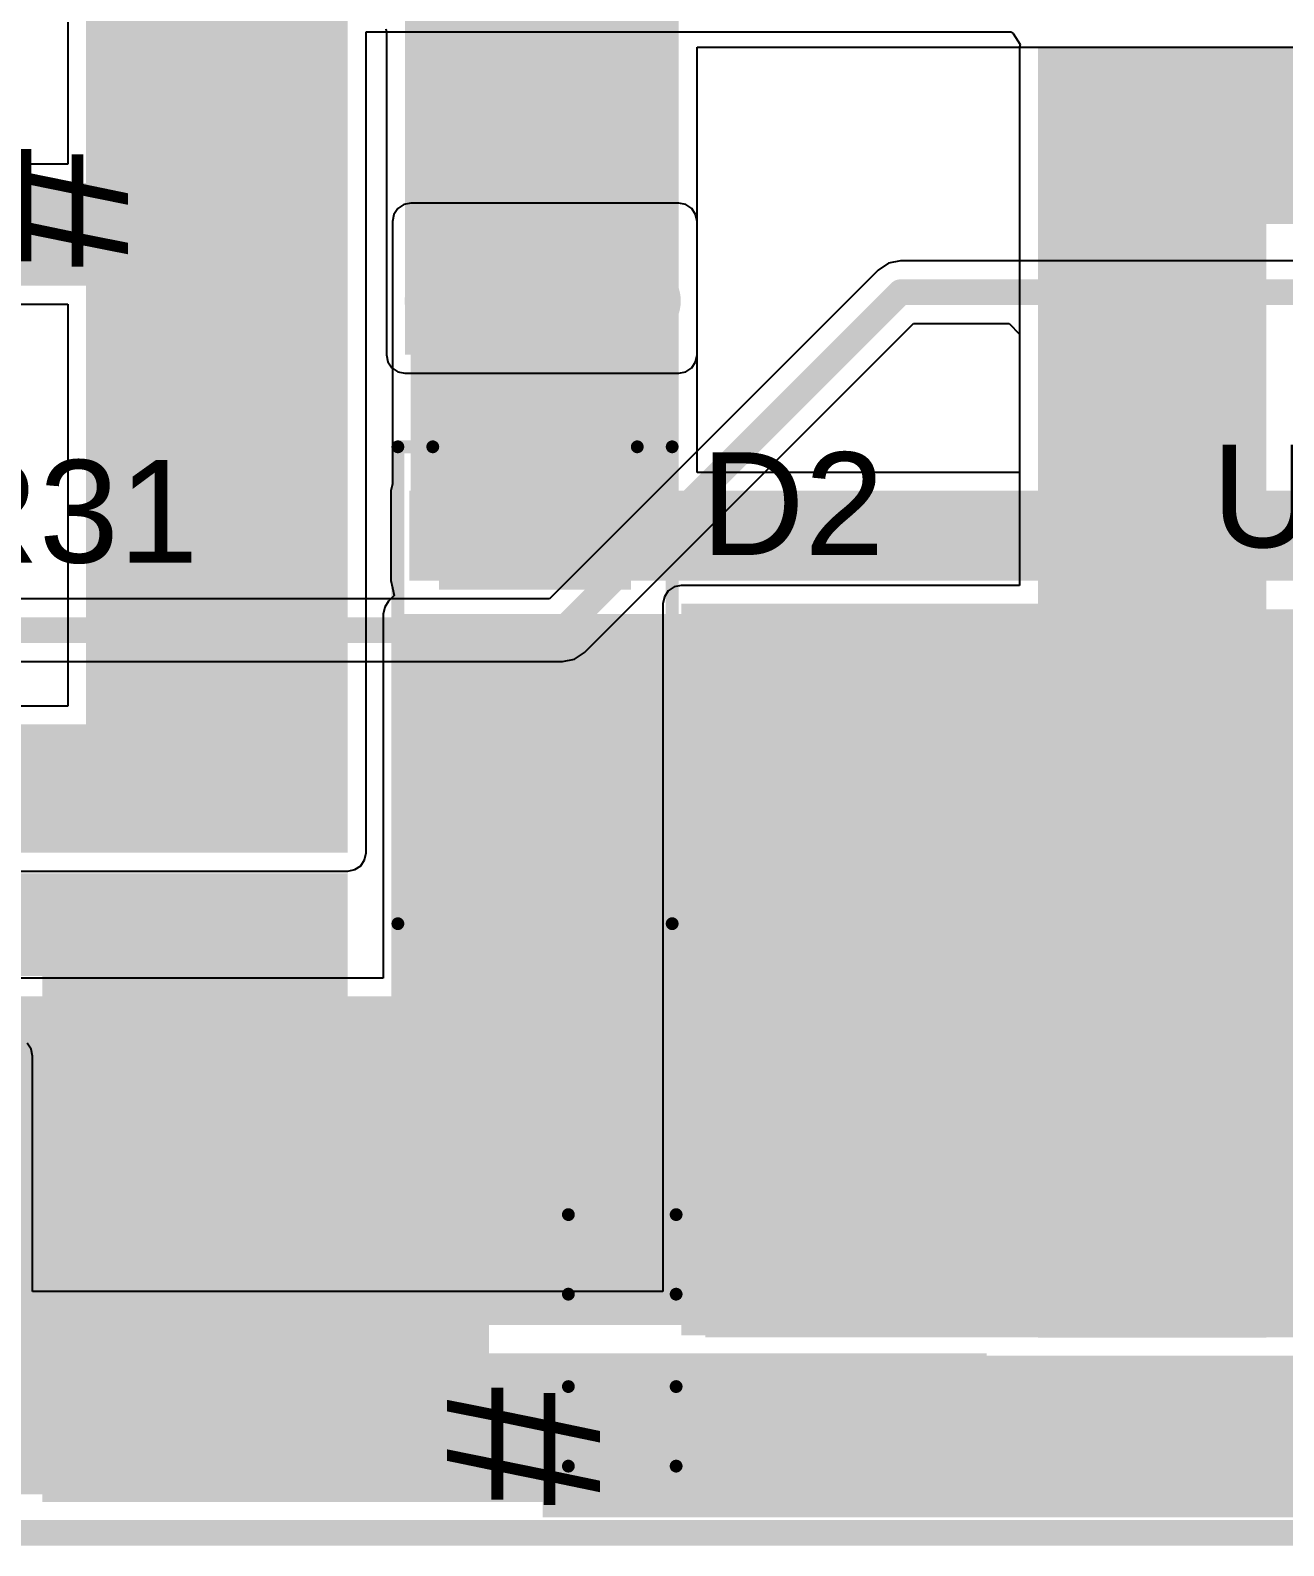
# Model space of a CAD drawing. Header units: millimetres. Extents: x -0.21 to 3.18, y -0.07 to 2.49.
# Drawn here: x 0.702 to 1.191, y -0.065 to 0.525 of the extents above; entities that cross this region are included whole.
import ezdxf

# ---------------------------------------------------------------- set-up
doc = ezdxf.new("R2010")
doc.units = ezdxf.units.MM
doc.header["$MEASUREMENT"] = 0
for name, color, linetype in [('BottomLayer', 5, 'Continuous'), ('BottomSolder', 6, 'Continuous'), ('Mechanical2', 216, 'Continuous'), ('TopLayer', 1, 'Continuous'), ('TopOverlay', 2, 'Continuous'), ('TopPaste', 8, 'Continuous'), ('TopSolder', 216, 'Continuous'), ('ViaHoleLayer', 16, 'Continuous')]:
    doc.layers.add(name, color=color, linetype=linetype)
doc.styles.add('Arial', font='', dxfattribs={"height": 0.2})
doc.styles.get('Arial').set_extended_font_data('Arial')

# ---------------------------------------------------------------- blocks, each defined once
blk = doc.blocks.new('TO_252_2L_49')
at = {"layer": 'TopLayer'}
for points in [[(-0.1378, 0.27362), (0.1378, 0.27362), (0.1378, -0.00197), (-0.1378, -0.00197)], [(-0.12008, -0.08661), (-0.06102, -0.08661), (-0.06102, -0.18504), (-0.12008, -0.18504)], [(0.06102, -0.08661), (0.12008, -0.08661), (0.12008, -0.18504), (0.06102, -0.18504)]]:
    blk.add_hatch(color=1, dxfattribs=at).paths.add_polyline_path(points)
at = {"layer": 'TopPaste'}
for points in [[(-0.1378, 0.27362), (0.1378, 0.27362), (0.1378, -0.00197), (-0.1378, -0.00197)], [(-0.12008, -0.08661), (-0.06102, -0.08661), (-0.06102, -0.18504), (-0.12008, -0.18504)], [(0.06102, -0.08661), (0.12008, -0.08661), (0.12008, -0.18504), (0.06102, -0.18504)]]:
    blk.add_hatch(color=8, dxfattribs=at).paths.add_polyline_path(points)
at = {"layer": 'TopSolder'}
for points in [[(-0.1418, 0.27762), (0.1418, 0.27762), (0.1418, -0.00597), (-0.1418, -0.00597)], [(-0.12408, -0.08261), (-0.05702, -0.08261), (-0.05702, -0.18904), (-0.12408, -0.18904)], [(0.05702, -0.08261), (0.12408, -0.08261), (0.12408, -0.18904), (0.05702, -0.18904)]]:
    blk.add_hatch(color=216, dxfattribs=at).paths.add_polyline_path(points)
at = {"layer": 'TopOverlay', "const_width": 0.005}
for points in [[(-0.13022, -0.008), (-0.13022, -0.05737)], [(0.13105, -0.00894), (0.13105, -0.06153)], [(-0.13022, -0.05737), (-0.11, -0.05737)], [(0.11, -0.06153), (0.13105, -0.06153)], [(-0.056, -0.064), (0.053, -0.064)], [(-0.132, -0.129), (-0.132, -0.139)], [(-0.132, -0.129), (-0.127, -0.134)], [(-0.127, -0.134), (-0.132, -0.139)]]:
    blk.add_lwpolyline(points, dxfattribs=at)
at = {"layer": 'TopOverlay', "const_width": 0.0025}
for points in [[(-0.13147, -0.008, 1), (-0.12897, -0.008, 1)], [(0.1298, -0.00894, 1), (0.1323, -0.00894, 1)], [(-0.13147, -0.05737, 1), (-0.12897, -0.05737, 1)], [(-0.13147, -0.05737, 1), (-0.12897, -0.05737, 1)], [(-0.11125, -0.05737, 1), (-0.10875, -0.05737, 1)], [(0.10875, -0.06153, 1), (0.11125, -0.06153, 1)], [(0.1298, -0.06153, 1), (0.1323, -0.06153, 1)], [(0.1298, -0.06153, 1), (0.1323, -0.06153, 1)], [(-0.05725, -0.064, 1), (-0.05475, -0.064, 1)], [(0.05175, -0.064, 1), (0.05425, -0.064, 1)], [(-0.13325, -0.129, 1), (-0.13075, -0.129, 1)], [(-0.13325, -0.129, 1), (-0.13075, -0.129, 1)], [(-0.12825, -0.134, 1), (-0.12575, -0.134, 1)], [(-0.12825, -0.134, 1), (-0.12575, -0.134, 1)], [(-0.13325, -0.139, 1), (-0.13075, -0.139, 1)], [(-0.13325, -0.139, 1), (-0.13075, -0.139, 1)]]:
    blk.add_lwpolyline(points, format="xyb", close=True, dxfattribs=at)
blk = doc.blocks.new('SMA_81')
at = {"layer": 'TopLayer'}
for points in [[(-0.12795, 0.03346), (-0.02953, 0.03346), (-0.02953, -0.03346), (-0.12795, -0.03346)], [(0.02953, 0.03346), (0.12795, 0.03346), (0.12795, -0.03346), (0.02953, -0.03346)]]:
    blk.add_hatch(color=1, dxfattribs=at).paths.add_polyline_path(points)
at = {"layer": 'TopOverlay'}
for points in [[(-0.175, -0.05597), (-0.12906, -0.05597), (-0.12906, 0.05598), (-0.175, 0.05598)], [(-0.12992, 0.03638), (-0.1022, 0.03638), (-0.1022, 0.05598), (-0.12992, 0.05598)], [(-0.12992, -0.05598), (-0.1022, -0.05598), (-0.1022, -0.03638), (-0.12992, -0.03638)]]:
    blk.add_hatch(color=2, dxfattribs=at).paths.add_polyline_path(points)
at = {"layer": 'TopPaste'}
for points in [[(-0.12795, 0.03346), (-0.02953, 0.03346), (-0.02953, -0.03346), (-0.12795, -0.03346)], [(0.02953, 0.03346), (0.12795, 0.03346), (0.12795, -0.03346), (0.02953, -0.03346)]]:
    blk.add_hatch(color=8, dxfattribs=at).paths.add_polyline_path(points)
at = {"layer": 'TopSolder'}
for points in [[(-0.13195, 0.03746), (-0.02553, 0.03746), (-0.02553, -0.03746), (-0.13195, -0.03746)], [(0.02553, 0.03746), (0.13195, 0.03746), (0.13195, -0.03746), (0.02553, -0.03746)]]:
    blk.add_hatch(color=216, dxfattribs=at).paths.add_polyline_path(points)
at = {"layer": 'TopOverlay', "const_width": 0.005}
for points in [[(-0.10465, 0.05345), (0.08115, 0.05345)], [(0.08115, 0.05345), (0.08115, 0.03985)], [(0.08115, -0.03985), (0.08115, -0.05345)], [(-0.10465, -0.05345), (0.08115, -0.05345)]]:
    blk.add_lwpolyline(points, dxfattribs=at)
at = {"layer": 'TopOverlay', "const_width": 0.0025}
for points in [[(-0.1059, 0.05345, 1), (-0.1034, 0.05345, 1)], [(0.0799, 0.05345, 1), (0.0824, 0.05345, 1)], [(0.0799, 0.05345, 1), (0.0824, 0.05345, 1)], [(0.0799, 0.03985, 1), (0.0824, 0.03985, 1)], [(0.0799, -0.03985, 1), (0.0824, -0.03985, 1)], [(-0.1059, -0.05345, 1), (-0.1034, -0.05345, 1)], [(0.0799, -0.05345, 1), (0.0824, -0.05345, 1)], [(0.0799, -0.05345, 1), (0.0824, -0.05345, 1)]]:
    blk.add_lwpolyline(points, format="xyb", close=True, dxfattribs=at)
blk = doc.blocks.new('C___0603_90')
at = {"layer": 'TopLayer'}
for points in [[(-0.015, 0.0175), (-0.015, -0.0175), (-0.045, -0.0175), (-0.045, 0.0175)], [(0.045, 0.0175), (0.045, -0.0175), (0.015, -0.0175), (0.015, 0.0175)]]:
    blk.add_hatch(color=1, dxfattribs=at).paths.add_polyline_path(points)
at = {"layer": 'TopPaste'}
for points in [[(-0.015, 0.0175), (-0.015, -0.0175), (-0.045, -0.0175), (-0.045, 0.0175)], [(0.045, 0.0175), (0.045, -0.0175), (0.015, -0.0175), (0.015, 0.0175)]]:
    blk.add_hatch(color=8, dxfattribs=at).paths.add_polyline_path(points)
at = {"layer": 'TopSolder'}
for points in [[(-0.01264, 0.01986), (-0.01264, -0.01986), (-0.04736, -0.01986), (-0.04736, 0.01986)], [(0.04736, 0.01986), (0.04736, -0.01986), (0.01264, -0.01986), (0.01264, 0.01986)]]:
    blk.add_hatch(color=216, dxfattribs=at).paths.add_polyline_path(points)
at = {"layer": 'TopOverlay', "const_width": 0.005}
for points in [[(-0.049, 0.021), (-0.049, -0.021)], [(-0.049, 0.021), (-0.018, 0.021)], [(0.018, 0.021), (0.049, 0.021)], [(0.049, 0.021), (0.049, -0.021)], [(-0.049, -0.021), (-0.018, -0.021)], [(0.018, -0.021), (0.049, -0.021)]]:
    blk.add_lwpolyline(points, dxfattribs=at)
at = {"layer": 'TopOverlay', "const_width": 0.0025}
for points in [[(-0.05025, 0.021, 1), (-0.04775, 0.021, 1)], [(-0.05025, 0.021, 1), (-0.04775, 0.021, 1)], [(-0.01925, 0.021, 1), (-0.01675, 0.021, 1)], [(0.01675, 0.021, 1), (0.01925, 0.021, 1)], [(0.04775, 0.021, 1), (0.05025, 0.021, 1)], [(0.04775, 0.021, 1), (0.05025, 0.021, 1)], [(-0.05025, -0.021, 1), (-0.04775, -0.021, 1)], [(-0.05025, -0.021, 1), (-0.04775, -0.021, 1)], [(-0.01925, -0.021, 1), (-0.01675, -0.021, 1)], [(0.01675, -0.021, 1), (0.01925, -0.021, 1)], [(0.04775, -0.021, 1), (0.05025, -0.021, 1)], [(0.04775, -0.021, 1), (0.05025, -0.021, 1)]]:
    blk.add_lwpolyline(points, format="xyb", close=True, dxfattribs=at)

msp = doc.modelspace()

# ---------------------------------------------------------------- hatches: boundary and pattern name
at = {"layer": 'BottomLayer'}
for points in [[(0.955, 0.55924), (0.84828, 0.55924), (0.84828, 0.399), (0.955, 0.399)], [(1.184, 0.016), (1.184, 0.407), (1.095, 0.407), (1.095, 0.016)], [(1.184, 0.017), (1.184, 0.302), (0.956, 0.302), (0.956, 0.017)], [(0.826, -0.048), (0.826, 0.197), (0.707, 0.197), (0.707, -0.048)], [(1.075, 0.01), (0.721, 0.01), (0.721, -0.048), (1.075, -0.048)]]:
    msp.add_hatch(color=5, dxfattribs=at).paths.add_polyline_path(points)
h = msp.add_hatch(color=5, dxfattribs=at)
edge = h.paths.add_edge_path()
edge.add_arc((0.864, 0.42), 0.01181, 0, 360)
h = msp.add_hatch(color=5, dxfattribs=at)
edge = h.paths.add_edge_path()
edge.add_arc((0.88933, 0.42), 0.01181, 0, 360)
h = msp.add_hatch(color=5, dxfattribs=at)
edge = h.paths.add_edge_path()
edge.add_arc((0.91467, 0.42), 0.01181, 0, 360)
h = msp.add_hatch(color=5, dxfattribs=at)
edge = h.paths.add_edge_path()
edge.add_arc((0.94, 0.42), 0.01181, 0, 360)
h = msp.add_hatch(color=5, dxfattribs=at)
edge = h.paths.add_edge_path()
edge.add_arc((1.115, 0.389), 0.01181, 0, 360)
h = msp.add_hatch(color=5, dxfattribs=at)
edge = h.paths.add_edge_path()
edge.add_arc((1.14033, 0.389), 0.01181, 0, 360)
h = msp.add_hatch(color=5, dxfattribs=at)
edge = h.paths.add_edge_path()
edge.add_arc((1.16567, 0.389), 0.01181, 0, 360)
h = msp.add_hatch(color=5, dxfattribs=at)
edge = h.paths.add_edge_path()
edge.add_arc((0.976, 0.279), 0.01181, 0, 360)
h = msp.add_hatch(color=5, dxfattribs=at)
edge = h.paths.add_edge_path()
edge.add_arc((1.006, 0.279), 0.01181, 0, 360)
h = msp.add_hatch(color=5, dxfattribs=at)
edge = h.paths.add_edge_path()
edge.add_arc((1.113, 0.275), 0.01181, 0, 360)
h = msp.add_hatch(color=5, dxfattribs=at)
edge = h.paths.add_edge_path()
edge.add_arc((1.13833, 0.275), 0.01181, 0, 360)
h = msp.add_hatch(color=5, dxfattribs=at)
edge = h.paths.add_edge_path()
edge.add_arc((1.16367, 0.275), 0.01181, 0, 360)
h = msp.add_hatch(color=5, dxfattribs=at)
edge = h.paths.add_edge_path()
edge.add_arc((0.976, 0.246), 0.01181, 0, 360)
h = msp.add_hatch(color=5, dxfattribs=at)
edge = h.paths.add_edge_path()
edge.add_arc((1.006, 0.246), 0.01181, 0, 360)
h = msp.add_hatch(color=5, dxfattribs=at)
edge = h.paths.add_edge_path()
edge.add_arc((0.976, 0.213), 0.01181, 0, 360)
h = msp.add_hatch(color=5, dxfattribs=at)
edge = h.paths.add_edge_path()
edge.add_arc((1.006, 0.213), 0.01181, 0, 360)
h = msp.add_hatch(color=5, dxfattribs=at)
edge = h.paths.add_edge_path()
edge.add_arc((0.976, 0.182), 0.01181, 0, 360)
h = msp.add_hatch(color=5, dxfattribs=at)
edge = h.paths.add_edge_path()
edge.add_arc((1.006, 0.182), 0.01181, 0, 360)
h = msp.add_hatch(color=5, dxfattribs=at)
edge = h.paths.add_edge_path()
edge.add_arc((0.721, 0.177), 0.01181, 0, 360)
h = msp.add_hatch(color=5, dxfattribs=at)
edge = h.paths.add_edge_path()
edge.add_arc((0.7585, 0.177), 0.01181, 0, 360)
h = msp.add_hatch(color=5, dxfattribs=at)
edge = h.paths.add_edge_path()
edge.add_arc((0.796, 0.177), 0.01181, 0, 360)
h = msp.add_hatch(color=5, dxfattribs=at)
edge = h.paths.add_edge_path()
edge.add_arc((0.976, 0.149), 0.01181, 0, 360)
h = msp.add_hatch(color=5, dxfattribs=at)
edge = h.paths.add_edge_path()
edge.add_arc((1.006, 0.149), 0.01181, 0, 360)
h = msp.add_hatch(color=5, dxfattribs=at)
edge = h.paths.add_edge_path()
edge.add_arc((0.976, 0.116), 0.01181, 0, 360)
h = msp.add_hatch(color=5, dxfattribs=at)
edge = h.paths.add_edge_path()
edge.add_arc((1.006, 0.116), 0.01181, 0, 360)
h = msp.add_hatch(color=5, dxfattribs=at)
edge = h.paths.add_edge_path()
edge.add_arc((0.976, 0.086), 0.01181, 0, 360)
h = msp.add_hatch(color=5, dxfattribs=at)
edge = h.paths.add_edge_path()
edge.add_arc((1.006, 0.086), 0.01181, 0, 360)
h = msp.add_hatch(color=5, dxfattribs=at)
edge = h.paths.add_edge_path()
edge.add_arc((0.976, 0.053), 0.01181, 0, 360)
h = msp.add_hatch(color=5, dxfattribs=at)
edge = h.paths.add_edge_path()
edge.add_arc((1.006, 0.053), 0.01181, 0, 360)
h = msp.add_hatch(color=5, dxfattribs=at)
edge = h.paths.add_edge_path()
edge.add_arc((0.995, -0.018), 0.01181, 0, 360)
h = msp.add_hatch(color=5, dxfattribs=at)
edge = h.paths.add_edge_path()
edge.add_arc((1.0265, -0.018), 0.01181, 0, 360)
h = msp.add_hatch(color=5, dxfattribs=at)
edge = h.paths.add_edge_path()
edge.add_arc((1.058, -0.018), 0.01181, 0, 360)
at = {"layer": 'BottomSolder'}
h = msp.add_hatch(color=6, dxfattribs=at)
edge = h.paths.add_edge_path()
edge.add_arc((0.864, 0.42), 0.01581, 0, 360)
h = msp.add_hatch(color=6, dxfattribs=at)
edge = h.paths.add_edge_path()
edge.add_arc((0.88933, 0.42), 0.01581, 0, 360)
h = msp.add_hatch(color=6, dxfattribs=at)
edge = h.paths.add_edge_path()
edge.add_arc((0.91467, 0.42), 0.01581, 0, 360)
h = msp.add_hatch(color=6, dxfattribs=at)
edge = h.paths.add_edge_path()
edge.add_arc((0.94, 0.42), 0.01581, 0, 360)
h = msp.add_hatch(color=6, dxfattribs=at)
edge = h.paths.add_edge_path()
edge.add_arc((1.115, 0.389), 0.01581, 0, 360)
h = msp.add_hatch(color=6, dxfattribs=at)
edge = h.paths.add_edge_path()
edge.add_arc((1.14033, 0.389), 0.01581, 0, 360)
h = msp.add_hatch(color=6, dxfattribs=at)
edge = h.paths.add_edge_path()
edge.add_arc((1.16567, 0.389), 0.01581, 0, 360)
h = msp.add_hatch(color=6, dxfattribs=at)
edge = h.paths.add_edge_path()
edge.add_arc((0.976, 0.279), 0.01581, 0, 360)
h = msp.add_hatch(color=6, dxfattribs=at)
edge = h.paths.add_edge_path()
edge.add_arc((1.006, 0.279), 0.01581, 0, 360)
h = msp.add_hatch(color=6, dxfattribs=at)
edge = h.paths.add_edge_path()
edge.add_arc((1.113, 0.275), 0.01581, 0, 360)
h = msp.add_hatch(color=6, dxfattribs=at)
edge = h.paths.add_edge_path()
edge.add_arc((1.13833, 0.275), 0.01581, 0, 360)
h = msp.add_hatch(color=6, dxfattribs=at)
edge = h.paths.add_edge_path()
edge.add_arc((1.16367, 0.275), 0.01581, 0, 360)
h = msp.add_hatch(color=6, dxfattribs=at)
edge = h.paths.add_edge_path()
edge.add_arc((0.976, 0.246), 0.01581, 0, 360)
h = msp.add_hatch(color=6, dxfattribs=at)
edge = h.paths.add_edge_path()
edge.add_arc((1.006, 0.246), 0.01581, 0, 360)
h = msp.add_hatch(color=6, dxfattribs=at)
edge = h.paths.add_edge_path()
edge.add_arc((0.976, 0.213), 0.01581, 0, 360)
h = msp.add_hatch(color=6, dxfattribs=at)
edge = h.paths.add_edge_path()
edge.add_arc((1.006, 0.213), 0.01581, 0, 360)
h = msp.add_hatch(color=6, dxfattribs=at)
edge = h.paths.add_edge_path()
edge.add_arc((0.976, 0.182), 0.01581, 0, 360)
h = msp.add_hatch(color=6, dxfattribs=at)
edge = h.paths.add_edge_path()
edge.add_arc((1.006, 0.182), 0.01581, 0, 360)
h = msp.add_hatch(color=6, dxfattribs=at)
edge = h.paths.add_edge_path()
edge.add_arc((0.721, 0.177), 0.01581, 0, 360)
h = msp.add_hatch(color=6, dxfattribs=at)
edge = h.paths.add_edge_path()
edge.add_arc((0.7585, 0.177), 0.01581, 0, 360)
h = msp.add_hatch(color=6, dxfattribs=at)
edge = h.paths.add_edge_path()
edge.add_arc((0.796, 0.177), 0.01581, 0, 360)
h = msp.add_hatch(color=6, dxfattribs=at)
edge = h.paths.add_edge_path()
edge.add_arc((0.976, 0.149), 0.01581, 0, 360)
h = msp.add_hatch(color=6, dxfattribs=at)
edge = h.paths.add_edge_path()
edge.add_arc((1.006, 0.149), 0.01581, 0, 360)
h = msp.add_hatch(color=6, dxfattribs=at)
edge = h.paths.add_edge_path()
edge.add_arc((0.976, 0.116), 0.01581, 0, 360)
h = msp.add_hatch(color=6, dxfattribs=at)
edge = h.paths.add_edge_path()
edge.add_arc((1.006, 0.116), 0.01581, 0, 360)
h = msp.add_hatch(color=6, dxfattribs=at)
edge = h.paths.add_edge_path()
edge.add_arc((0.976, 0.086), 0.01581, 0, 360)
h = msp.add_hatch(color=6, dxfattribs=at)
edge = h.paths.add_edge_path()
edge.add_arc((1.006, 0.086), 0.01581, 0, 360)
h = msp.add_hatch(color=6, dxfattribs=at)
edge = h.paths.add_edge_path()
edge.add_arc((0.976, 0.053), 0.01581, 0, 360)
h = msp.add_hatch(color=6, dxfattribs=at)
edge = h.paths.add_edge_path()
edge.add_arc((1.006, 0.053), 0.01581, 0, 360)
h = msp.add_hatch(color=6, dxfattribs=at)
edge = h.paths.add_edge_path()
edge.add_arc((0.995, -0.018), 0.01581, 0, 360)
h = msp.add_hatch(color=6, dxfattribs=at)
edge = h.paths.add_edge_path()
edge.add_arc((1.0265, -0.018), 0.01581, 0, 360)
h = msp.add_hatch(color=6, dxfattribs=at)
edge = h.paths.add_edge_path()
edge.add_arc((1.058, -0.018), 0.01581, 0, 360)
at = {"layer": 'TopLayer'}
for points in [[(0.724, 0.561), (0.724, 0.205), (0.826, 0.205), (0.826, 0.561)], [(1.095, 0.45), (1.594, 0.45), (1.594, 0.519), (1.095, 0.519)], [(1.184, 0.353), (1.184, 0.51624), (1.095, 0.51624), (1.095, 0.353)], [(0.85055, 0.312), (0.955, 0.312), (0.955, 0.451), (0.85055, 0.451)], [(0.85, 0.311), (1.29854, 0.311), (1.29854, 0.346), (0.85, 0.346)], [(0.847, 0.021), (1.25, 0.021), (1.25, 0.298), (0.847, 0.298)], [(0.469, 0.205), (0.805, 0.205), (0.805, 0.255), (0.469, 0.255)], [(0.711, 0.197), (0.711, 0.157), (0.825, 0.157), (0.825, 0.197)], [(0.539, -0.045), (0.881, -0.045), (0.881, 0.149), (0.539, 0.149)], [(0.902, -0.054), (1.684, -0.054), (1.684, 0.009), (0.902, 0.009)]]:
    msp.add_hatch(color=1, dxfattribs=at).paths.add_polyline_path(points)
h = msp.add_hatch(color=1, dxfattribs=at)
edge = h.paths.add_edge_path()
edge.add_arc((0.864, 0.42), 0.01181, 0, 360)
h = msp.add_hatch(color=1, dxfattribs=at)
edge = h.paths.add_edge_path()
edge.add_arc((0.88933, 0.42), 0.01181, 0, 360)
h = msp.add_hatch(color=1, dxfattribs=at)
edge = h.paths.add_edge_path()
edge.add_arc((0.91467, 0.42), 0.01181, 0, 360)
h = msp.add_hatch(color=1, dxfattribs=at)
edge = h.paths.add_edge_path()
edge.add_arc((0.94, 0.42), 0.01181, 0, 360)
h = msp.add_hatch(color=1, dxfattribs=at)
edge = h.paths.add_edge_path()
edge.add_arc((1.115, 0.389), 0.01181, 0, 360)
h = msp.add_hatch(color=1, dxfattribs=at)
edge = h.paths.add_edge_path()
edge.add_arc((1.14033, 0.389), 0.01181, 0, 360)
h = msp.add_hatch(color=1, dxfattribs=at)
edge = h.paths.add_edge_path()
edge.add_arc((1.16567, 0.389), 0.01181, 0, 360)
h = msp.add_hatch(color=1, dxfattribs=at)
edge = h.paths.add_edge_path()
edge.add_arc((0.976, 0.279), 0.01181, 0, 360)
h = msp.add_hatch(color=1, dxfattribs=at)
edge = h.paths.add_edge_path()
edge.add_arc((1.006, 0.279), 0.01181, 0, 360)
h = msp.add_hatch(color=1, dxfattribs=at)
edge = h.paths.add_edge_path()
edge.add_arc((1.113, 0.275), 0.01181, 0, 360)
h = msp.add_hatch(color=1, dxfattribs=at)
edge = h.paths.add_edge_path()
edge.add_arc((1.13833, 0.275), 0.01181, 0, 360)
h = msp.add_hatch(color=1, dxfattribs=at)
edge = h.paths.add_edge_path()
edge.add_arc((1.16367, 0.275), 0.01181, 0, 360)
h = msp.add_hatch(color=1, dxfattribs=at)
edge = h.paths.add_edge_path()
edge.add_arc((0.976, 0.246), 0.01181, 0, 360)
h = msp.add_hatch(color=1, dxfattribs=at)
edge = h.paths.add_edge_path()
edge.add_arc((1.006, 0.246), 0.01181, 0, 360)
h = msp.add_hatch(color=1, dxfattribs=at)
edge = h.paths.add_edge_path()
edge.add_arc((0.976, 0.213), 0.01181, 0, 360)
h = msp.add_hatch(color=1, dxfattribs=at)
edge = h.paths.add_edge_path()
edge.add_arc((1.006, 0.213), 0.01181, 0, 360)
h = msp.add_hatch(color=1, dxfattribs=at)
edge = h.paths.add_edge_path()
edge.add_arc((0.976, 0.182), 0.01181, 0, 360)
h = msp.add_hatch(color=1, dxfattribs=at)
edge = h.paths.add_edge_path()
edge.add_arc((1.006, 0.182), 0.01181, 0, 360)
h = msp.add_hatch(color=1, dxfattribs=at)
edge = h.paths.add_edge_path()
edge.add_arc((0.721, 0.177), 0.01181, 0, 360)
h = msp.add_hatch(color=1, dxfattribs=at)
edge = h.paths.add_edge_path()
edge.add_arc((0.7585, 0.177), 0.01181, 0, 360)
h = msp.add_hatch(color=1, dxfattribs=at)
edge = h.paths.add_edge_path()
edge.add_arc((0.796, 0.177), 0.01181, 0, 360)
h = msp.add_hatch(color=1, dxfattribs=at)
edge = h.paths.add_edge_path()
edge.add_arc((0.976, 0.149), 0.01181, 0, 360)
h = msp.add_hatch(color=1, dxfattribs=at)
edge = h.paths.add_edge_path()
edge.add_arc((1.006, 0.149), 0.01181, 0, 360)
h = msp.add_hatch(color=1, dxfattribs=at)
edge = h.paths.add_edge_path()
edge.add_arc((0.976, 0.116), 0.01181, 0, 360)
h = msp.add_hatch(color=1, dxfattribs=at)
edge = h.paths.add_edge_path()
edge.add_arc((1.006, 0.116), 0.01181, 0, 360)
h = msp.add_hatch(color=1, dxfattribs=at)
edge = h.paths.add_edge_path()
edge.add_arc((0.976, 0.086), 0.01181, 0, 360)
h = msp.add_hatch(color=1, dxfattribs=at)
edge = h.paths.add_edge_path()
edge.add_arc((1.006, 0.086), 0.01181, 0, 360)
h = msp.add_hatch(color=1, dxfattribs=at)
edge = h.paths.add_edge_path()
edge.add_arc((0.976, 0.053), 0.01181, 0, 360)
h = msp.add_hatch(color=1, dxfattribs=at)
edge = h.paths.add_edge_path()
edge.add_arc((1.006, 0.053), 0.01181, 0, 360)
h = msp.add_hatch(color=1, dxfattribs=at)
edge = h.paths.add_edge_path()
edge.add_arc((0.995, -0.018), 0.01181, 0, 360)
h = msp.add_hatch(color=1, dxfattribs=at)
edge = h.paths.add_edge_path()
edge.add_arc((1.0265, -0.018), 0.01181, 0, 360)
h = msp.add_hatch(color=1, dxfattribs=at)
edge = h.paths.add_edge_path()
edge.add_arc((1.058, -0.018), 0.01181, 0, 360)
at = {"layer": 'TopSolder'}
h = msp.add_hatch(color=216, dxfattribs=at)
edge = h.paths.add_edge_path()
edge.add_arc((0.864, 0.42), 0.01581, 0, 360)
h = msp.add_hatch(color=216, dxfattribs=at)
edge = h.paths.add_edge_path()
edge.add_arc((0.88933, 0.42), 0.01581, 0, 360)
h = msp.add_hatch(color=216, dxfattribs=at)
edge = h.paths.add_edge_path()
edge.add_arc((0.91467, 0.42), 0.01581, 0, 360)
h = msp.add_hatch(color=216, dxfattribs=at)
edge = h.paths.add_edge_path()
edge.add_arc((0.94, 0.42), 0.01581, 0, 360)
h = msp.add_hatch(color=216, dxfattribs=at)
edge = h.paths.add_edge_path()
edge.add_arc((1.115, 0.389), 0.01581, 0, 360)
h = msp.add_hatch(color=216, dxfattribs=at)
edge = h.paths.add_edge_path()
edge.add_arc((1.14033, 0.389), 0.01581, 0, 360)
h = msp.add_hatch(color=216, dxfattribs=at)
edge = h.paths.add_edge_path()
edge.add_arc((1.16567, 0.389), 0.01581, 0, 360)
h = msp.add_hatch(color=216, dxfattribs=at)
edge = h.paths.add_edge_path()
edge.add_arc((0.976, 0.279), 0.01581, 0, 360)
h = msp.add_hatch(color=216, dxfattribs=at)
edge = h.paths.add_edge_path()
edge.add_arc((1.006, 0.279), 0.01581, 0, 360)
h = msp.add_hatch(color=216, dxfattribs=at)
edge = h.paths.add_edge_path()
edge.add_arc((1.113, 0.275), 0.01581, 0, 360)
h = msp.add_hatch(color=216, dxfattribs=at)
edge = h.paths.add_edge_path()
edge.add_arc((1.13833, 0.275), 0.01581, 0, 360)
h = msp.add_hatch(color=216, dxfattribs=at)
edge = h.paths.add_edge_path()
edge.add_arc((1.16367, 0.275), 0.01581, 0, 360)
h = msp.add_hatch(color=216, dxfattribs=at)
edge = h.paths.add_edge_path()
edge.add_arc((0.976, 0.246), 0.01581, 0, 360)
h = msp.add_hatch(color=216, dxfattribs=at)
edge = h.paths.add_edge_path()
edge.add_arc((1.006, 0.246), 0.01581, 0, 360)
h = msp.add_hatch(color=216, dxfattribs=at)
edge = h.paths.add_edge_path()
edge.add_arc((0.976, 0.213), 0.01581, 0, 360)
h = msp.add_hatch(color=216, dxfattribs=at)
edge = h.paths.add_edge_path()
edge.add_arc((1.006, 0.213), 0.01581, 0, 360)
h = msp.add_hatch(color=216, dxfattribs=at)
edge = h.paths.add_edge_path()
edge.add_arc((0.976, 0.182), 0.01581, 0, 360)
h = msp.add_hatch(color=216, dxfattribs=at)
edge = h.paths.add_edge_path()
edge.add_arc((1.006, 0.182), 0.01581, 0, 360)
h = msp.add_hatch(color=216, dxfattribs=at)
edge = h.paths.add_edge_path()
edge.add_arc((0.721, 0.177), 0.01581, 0, 360)
h = msp.add_hatch(color=216, dxfattribs=at)
edge = h.paths.add_edge_path()
edge.add_arc((0.7585, 0.177), 0.01581, 0, 360)
h = msp.add_hatch(color=216, dxfattribs=at)
edge = h.paths.add_edge_path()
edge.add_arc((0.796, 0.177), 0.01581, 0, 360)
h = msp.add_hatch(color=216, dxfattribs=at)
edge = h.paths.add_edge_path()
edge.add_arc((0.976, 0.149), 0.01581, 0, 360)
h = msp.add_hatch(color=216, dxfattribs=at)
edge = h.paths.add_edge_path()
edge.add_arc((1.006, 0.149), 0.01581, 0, 360)
h = msp.add_hatch(color=216, dxfattribs=at)
edge = h.paths.add_edge_path()
edge.add_arc((0.976, 0.116), 0.01581, 0, 360)
h = msp.add_hatch(color=216, dxfattribs=at)
edge = h.paths.add_edge_path()
edge.add_arc((1.006, 0.116), 0.01581, 0, 360)
h = msp.add_hatch(color=216, dxfattribs=at)
edge = h.paths.add_edge_path()
edge.add_arc((0.976, 0.086), 0.01581, 0, 360)
h = msp.add_hatch(color=216, dxfattribs=at)
edge = h.paths.add_edge_path()
edge.add_arc((1.006, 0.086), 0.01581, 0, 360)
h = msp.add_hatch(color=216, dxfattribs=at)
edge = h.paths.add_edge_path()
edge.add_arc((0.976, 0.053), 0.01581, 0, 360)
h = msp.add_hatch(color=216, dxfattribs=at)
edge = h.paths.add_edge_path()
edge.add_arc((1.006, 0.053), 0.01581, 0, 360)
h = msp.add_hatch(color=216, dxfattribs=at)
edge = h.paths.add_edge_path()
edge.add_arc((0.995, -0.018), 0.01581, 0, 360)
h = msp.add_hatch(color=216, dxfattribs=at)
edge = h.paths.add_edge_path()
edge.add_arc((1.0265, -0.018), 0.01581, 0, 360)
h = msp.add_hatch(color=216, dxfattribs=at)
edge = h.paths.add_edge_path()
edge.add_arc((1.058, -0.018), 0.01581, 0, 360)
at = {"layer": 'ViaHoleLayer'}
h = msp.add_hatch(color=16, dxfattribs=at)
edge = h.paths.add_edge_path()
edge.add_arc((0.864, 0.42), 0.00591, 0, 360)
h = msp.add_hatch(color=16, dxfattribs=at)
edge = h.paths.add_edge_path()
edge.add_arc((0.88933, 0.42), 0.00591, 0, 360)
h = msp.add_hatch(color=16, dxfattribs=at)
edge = h.paths.add_edge_path()
edge.add_arc((0.91467, 0.42), 0.00591, 0, 360)
h = msp.add_hatch(color=16, dxfattribs=at)
edge = h.paths.add_edge_path()
edge.add_arc((0.94, 0.42), 0.00591, 0, 360)
h = msp.add_hatch(color=16, dxfattribs=at)
edge = h.paths.add_edge_path()
edge.add_arc((1.115, 0.389), 0.00591, 0, 360)
h = msp.add_hatch(color=16, dxfattribs=at)
edge = h.paths.add_edge_path()
edge.add_arc((1.14033, 0.389), 0.00591, 0, 360)
h = msp.add_hatch(color=16, dxfattribs=at)
edge = h.paths.add_edge_path()
edge.add_arc((1.16567, 0.389), 0.00591, 0, 360)
h = msp.add_hatch(color=16, dxfattribs=at)
edge = h.paths.add_edge_path()
edge.add_arc((0.976, 0.279), 0.00591, 0, 360)
h = msp.add_hatch(color=16, dxfattribs=at)
edge = h.paths.add_edge_path()
edge.add_arc((1.006, 0.279), 0.00591, 0, 360)
h = msp.add_hatch(color=16, dxfattribs=at)
edge = h.paths.add_edge_path()
edge.add_arc((1.113, 0.275), 0.00591, 0, 360)
h = msp.add_hatch(color=16, dxfattribs=at)
edge = h.paths.add_edge_path()
edge.add_arc((1.13833, 0.275), 0.00591, 0, 360)
h = msp.add_hatch(color=16, dxfattribs=at)
edge = h.paths.add_edge_path()
edge.add_arc((1.16367, 0.275), 0.00591, 0, 360)
h = msp.add_hatch(color=16, dxfattribs=at)
edge = h.paths.add_edge_path()
edge.add_arc((0.976, 0.246), 0.00591, 0, 360)
h = msp.add_hatch(color=16, dxfattribs=at)
edge = h.paths.add_edge_path()
edge.add_arc((1.006, 0.246), 0.00591, 0, 360)
h = msp.add_hatch(color=16, dxfattribs=at)
edge = h.paths.add_edge_path()
edge.add_arc((0.976, 0.213), 0.00591, 0, 360)
h = msp.add_hatch(color=16, dxfattribs=at)
edge = h.paths.add_edge_path()
edge.add_arc((1.006, 0.213), 0.00591, 0, 360)
h = msp.add_hatch(color=16, dxfattribs=at)
edge = h.paths.add_edge_path()
edge.add_arc((0.976, 0.182), 0.00591, 0, 360)
h = msp.add_hatch(color=16, dxfattribs=at)
edge = h.paths.add_edge_path()
edge.add_arc((1.006, 0.182), 0.00591, 0, 360)
h = msp.add_hatch(color=16, dxfattribs=at)
edge = h.paths.add_edge_path()
edge.add_arc((0.721, 0.177), 0.00591, 0, 360)
h = msp.add_hatch(color=16, dxfattribs=at)
edge = h.paths.add_edge_path()
edge.add_arc((0.7585, 0.177), 0.00591, 0, 360)
h = msp.add_hatch(color=16, dxfattribs=at)
edge = h.paths.add_edge_path()
edge.add_arc((0.796, 0.177), 0.00591, 0, 360)
h = msp.add_hatch(color=16, dxfattribs=at)
edge = h.paths.add_edge_path()
edge.add_arc((0.976, 0.149), 0.00591, 0, 360)
h = msp.add_hatch(color=16, dxfattribs=at)
edge = h.paths.add_edge_path()
edge.add_arc((1.006, 0.149), 0.00591, 0, 360)
h = msp.add_hatch(color=16, dxfattribs=at)
edge = h.paths.add_edge_path()
edge.add_arc((0.976, 0.116), 0.00591, 0, 360)
h = msp.add_hatch(color=16, dxfattribs=at)
edge = h.paths.add_edge_path()
edge.add_arc((1.006, 0.116), 0.00591, 0, 360)
h = msp.add_hatch(color=16, dxfattribs=at)
edge = h.paths.add_edge_path()
edge.add_arc((0.976, 0.086), 0.00591, 0, 360)
h = msp.add_hatch(color=16, dxfattribs=at)
edge = h.paths.add_edge_path()
edge.add_arc((1.006, 0.086), 0.00591, 0, 360)
h = msp.add_hatch(color=16, dxfattribs=at)
edge = h.paths.add_edge_path()
edge.add_arc((0.976, 0.053), 0.00591, 0, 360)
h = msp.add_hatch(color=16, dxfattribs=at)
edge = h.paths.add_edge_path()
edge.add_arc((1.006, 0.053), 0.00591, 0, 360)
h = msp.add_hatch(color=16, dxfattribs=at)
edge = h.paths.add_edge_path()
edge.add_arc((0.995, -0.018), 0.00591, 0, 360)
h = msp.add_hatch(color=16, dxfattribs=at)
edge = h.paths.add_edge_path()
edge.add_arc((1.0265, -0.018), 0.00591, 0, 360)
h = msp.add_hatch(color=16, dxfattribs=at)
edge = h.paths.add_edge_path()
edge.add_arc((1.058, -0.018), 0.00591, 0, 360)

# ---------------------------------------------------------------- linework, layer by layer
at = {"layer": 'BottomLayer'}
for p, q in [((0.84086, 0.526), (0.84115, 0.52458)), ((0.84115, 0.52458), (0.84115, 0.399)), ((0.96214, 0.399), (0.96214, 0.51886)), ((0.96214, 0.51886), (1.48015, 0.51886)), ((1.03274, 0.43204), (0.9046, 0.30391)), ((1.0367, 0.43469), (1.03274, 0.43204)), ((1.04139, 0.43562), (1.0367, 0.43469)), ((1.31961, 0.43562), (1.04139, 0.43562)), ((0.91832, 0.28302), (1.04646, 0.41115)), ((1.04646, 0.41115), (1.0838, 0.41115)), ((1.0838, 0.41115), (1.08786, 0.407)), ((1.08786, 0.407), (1.08786, 0.30914)), ((0.84115, 0.399), (0.84169, 0.39627)), ((0.84169, 0.39627), (0.84324, 0.39395)), ((0.96005, 0.39395), (0.96159, 0.39627)), ((0.96159, 0.39627), (0.96214, 0.399)), ((0.84324, 0.39395), (0.84555, 0.39241)), ((0.84555, 0.39241), (0.84828, 0.39186)), ((0.84828, 0.39186), (0.955, 0.39186)), ((0.955, 0.39186), (0.95773, 0.39241)), ((0.95773, 0.39241), (0.96005, 0.39395)), ((0.95095, 0.30705), (0.94941, 0.30473)), ((0.95327, 0.30859), (0.95095, 0.30705)), ((0.956, 0.30914), (0.95327, 0.30859)), ((1.08786, 0.30914), (0.956, 0.30914)), ((0.9046, 0.30391), (0.64277, 0.30391)), ((0.94941, 0.30473), (0.94886, 0.302)), ((0.94886, 0.302), (0.94886, 0.034)), ((0.59132, 0.27944), (0.90967, 0.27944)), ((0.90967, 0.27944), (0.91435, 0.28037)), ((0.91435, 0.28037), (0.91832, 0.28302)), ((0.70259, 0.12847), (0.70105, 0.13079)), ((0.70314, 0.12574), (0.70259, 0.12847)), ((0.70314, 0.034), (0.70314, 0.12574)), ((0.94886, 0.034), (0.70314, 0.034))]:
    msp.add_line(p, q, dxfattribs=at)
at = {"layer": 'BottomLayer', "const_width": 0.01}
for points in [[(0.90967, 0.29167), (1.04139, 0.42339)], [(1.04139, 0.42339), (1.31961, 0.42339)], [(0.57695, 0.29167), (0.90967, 0.29167)]]:
    msp.add_lwpolyline(points, dxfattribs=at)
at = {"layer": 'BottomLayer', "const_width": 0.005}
for points in [[(1.03889, 0.42339, 1), (1.04389, 0.42339, 1)], [(1.03889, 0.42339, 1), (1.04389, 0.42339, 1)], [(0.90717, 0.29167, 1), (0.91217, 0.29167, 1)], [(0.90717, 0.29167, 1), (0.91217, 0.29167, 1)]]:
    msp.add_lwpolyline(points, format="xyb", close=True, dxfattribs=at)
at = {"layer": 'Mechanical2', "const_width": 0.01}
msp.add_lwpolyline([(-0.059, -0.06), (3.09061, -0.06)], dxfattribs=at)
at = {"layer": 'TopLayer'}
for p, q in [((0.71686, 0.52859), (0.71686, 0.47323)), ((0.83314, 0.205), (0.83314, 0.52486)), ((0.83314, 0.52486), (1.08449, 0.52486)), ((1.08449, 0.52486), (1.08539, 0.52414)), ((1.08539, 0.52414), (1.08803, 0.51986)), ((1.08803, 0.51986), (1.08786, 0.519)), ((1.08786, 0.519), (1.08786, 0.45)), ((0.71686, 0.47323), (0.676, 0.47323)), ((0.8455, 0.45605), (0.84395, 0.45373)), ((0.84782, 0.45759), (0.8455, 0.45605)), ((0.85055, 0.45814), (0.84782, 0.45759)), ((0.955, 0.45814), (0.85055, 0.45814)), ((0.95773, 0.45759), (0.955, 0.45814)), ((0.96005, 0.45605), (0.95773, 0.45759)), ((0.96159, 0.45373), (0.96005, 0.45605)), ((0.84395, 0.45373), (0.84341, 0.451)), ((0.84341, 0.451), (0.84341, 0.34874)), ((0.96214, 0.451), (0.96159, 0.45373)), ((0.96214, 0.35314), (0.96214, 0.451)), ((1.08786, 0.45), (1.08786, 0.35314)), ((0.676, 0.41877), (0.71686, 0.41877)), ((0.71686, 0.41877), (0.71686, 0.26214)), ((0.84341, 0.34873), (0.84286, 0.346)), ((0.84341, 0.34874), (0.84341, 0.34873)), ((1.08786, 0.35314), (0.96214, 0.35314)), ((0.84286, 0.346), (0.84286, 0.311)), ((0.84286, 0.311), (0.84341, 0.30827)), ((0.84341, 0.30827), (0.84414, 0.30516)), ((0.84195, 0.30305), (0.84041, 0.30073)), ((0.84414, 0.30516), (0.84195, 0.30305)), ((0.84041, 0.30073), (0.83986, 0.298)), ((0.83986, 0.298), (0.83986, 0.15614)), ((0.71686, 0.26214), (0.505, 0.26214)), ((0.83105, 0.19995), (0.83259, 0.20227)), ((0.83259, 0.20227), (0.83314, 0.205)), ((0.469, 0.19786), (0.826, 0.19786)), ((0.826, 0.19786), (0.82873, 0.19841)), ((0.82873, 0.19841), (0.83105, 0.19995)), ((0.83986, 0.15614), (0.539, 0.15614))]:
    msp.add_line(p, q, dxfattribs=at)
for points, const_width in [([(1.126, 0.4755), (1.1365, 0.486)], 0.045), ([(1.126, 0.383), (1.126, 0.4755)], 0.045), ([(0.766, 0.446), (0.768, 0.448)], 0.04), ([(0.676, 0.446), (0.766, 0.446)], 0.04), ([(0.888, 0.429), (0.89054, 0.42646)], 0.04), ([(0.89054, 0.38995), (0.89054, 0.42646)], 0.04), ([(0.89054, 0.38995), (0.904, 0.37649)], 0.04), ([(0.904, 0.36074), (0.904, 0.37649)], 0.04), ([(0.904, 0.35506), (0.904, 0.36074)], 0.022), ([(0.904, 0.35506), (0.92646, 0.3326)], 0.022), ([(1.10717, 0.158), (1.15933, 0.21016)], 0.04), ([(0.195, 0.177), (0.721, 0.177)], 0.04)]:
    msp.add_lwpolyline(points, dxfattribs=dict(at, const_width=const_width))
for points, const_width in [([(1.12525, 0.486, 1), (1.14775, 0.486, 1)], 0.0225), ([(1.11475, 0.4755, 1), (1.13725, 0.4755, 1)], 0.0225), ([(1.11475, 0.4755, 1), (1.13725, 0.4755, 1)], 0.0225), ([(0.758, 0.448, 1), (0.778, 0.448, 1)], 0.02), ([(0.756, 0.446, 1), (0.776, 0.446, 1)], 0.02), ([(0.756, 0.446, 1), (0.776, 0.446, 1)], 0.02), ([(0.878, 0.429, 1), (0.898, 0.429, 1)], 0.02), ([(0.88054, 0.42646, 1), (0.90054, 0.42646, 1)], 0.02), ([(0.88054, 0.42646, 1), (0.90054, 0.42646, 1)], 0.02), ([(0.88054, 0.38995, 1), (0.90054, 0.38995, 1)], 0.02), ([(0.88054, 0.38995, 1), (0.90054, 0.38995, 1)], 0.02), ([(1.11475, 0.383, 1), (1.13725, 0.383, 1)], 0.0225), ([(0.894, 0.37649, 1), (0.914, 0.37649, 1)], 0.02), ([(0.894, 0.37649, 1), (0.914, 0.37649, 1)], 0.02), ([(0.894, 0.36074, 1), (0.914, 0.36074, 1)], 0.02), ([(0.8985, 0.36074, 1), (0.9095, 0.36074, 1)], 0.011), ([(0.8985, 0.35506, 1), (0.9095, 0.35506, 1)], 0.011), ([(0.8985, 0.35506, 1), (0.9095, 0.35506, 1)], 0.011), ([(0.92096, 0.3326, 1), (0.93196, 0.3326, 1)], 0.011), ([(1.14933, 0.21016, 1), (1.16933, 0.21016, 1)], 0.02), ([(0.711, 0.177, 1), (0.731, 0.177, 1)], 0.02), ([(1.09717, 0.158, 1), (1.11717, 0.158, 1)], 0.02)]:
    msp.add_lwpolyline(points, format="xyb", close=True, dxfattribs=dict(at, const_width=const_width))

# ---------------------------------------------------------------- block references
at = {"rotation": 90}
for name, p in [('SMA_81', (0.899, 0.282)), ('TO_252_2L_49', (1.243, 0.158)), ('C___0603_90', (0.933, 0.015))]:
    msp.add_blockref(name, p, dxfattribs=at)

# ---------------------------------------------------------------- texts
at = {"layer": 'TopOverlay', "style": 'Arial'}
for rotation, p in [(90, (0.74036, 0.433)), (270, (0.86464, -0.003))]:
    msp.add_text('#', height=0.06, rotation=rotation, dxfattribs=at).set_placement(p)
for s, p in [('D2', (0.96368, 0.32101)), ('U6', (1.16268, 0.32401)), ('R31', (0.66535, 0.31801))]:
    msp.add_text(s, height=0.04, dxfattribs=at).set_placement(p)

doc.saveas('drawing.dxf')
